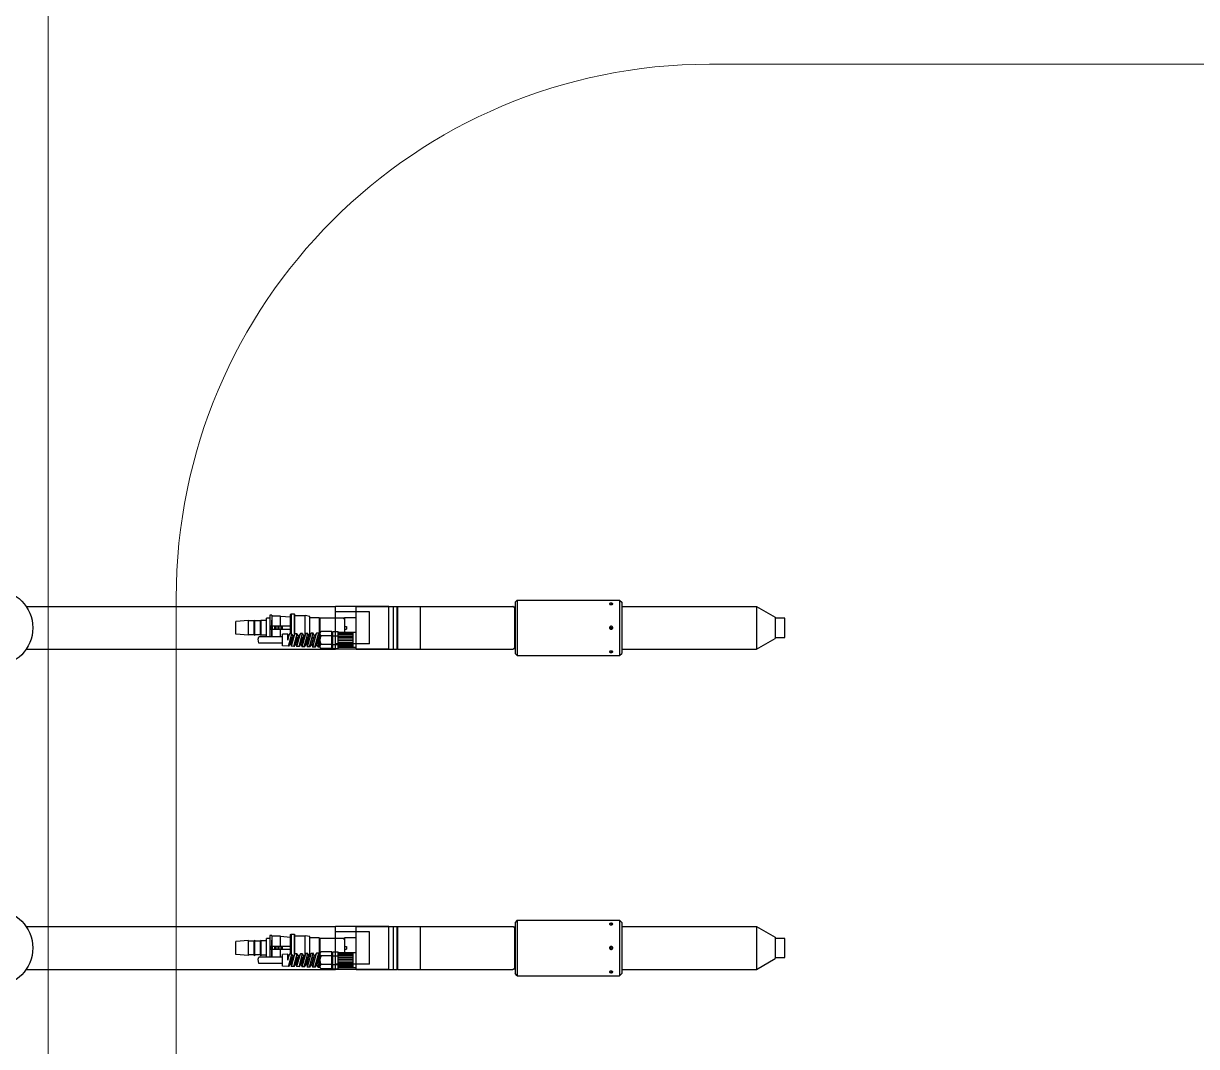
# Model space of a CAD drawing. Header units: millimetres. Extents: x -93009755325 to 1190721, y -74648 to 62868853516.
# Drawn here: x 254353 to 255453, y -8594 to -7635 of the extents above; entities that cross this region are included whole.
import ezdxf

# ---------------------------------------------------------------- set-up
doc = ezdxf.new("R2010")
doc.units = ezdxf.units.MM
doc.layers.add('LC-OBJEKT', color=6, linetype='Continuous')

# ---------------------------------------------------------------- blocks, each defined once
blk = doc.blocks.new('ehherhaes')
at = {"color": 0, "linetype": 'ByBlock', "lineweight": 9}
for p, q in [((654743.094, 420178.777), (654743.094, 425178.777)), ((655363.094, 425058.777), (656363.094, 425058.777)), ((654863.094, 422198.777), (654863.094, 424558.777))]:
    blk.add_line(p, q, dxfattribs=at)
blk.add_arc((655363.094, 424558.777), 500, 90, 180, dxfattribs=at)
at = {"layer": 'LC-OBJEKT', "color": 1}
for p, q in [((654722.45, 424550.623), (655012.356, 424550.623)), ((655062.356, 424550.623), (655012.356, 424550.623)), ((655012.356, 424510.623), (655012.356, 424550.623)), ((655031.856, 424510.623), (655031.856, 424550.623)), ((655031.856, 424550.623), (655070.006, 424550.623)), ((655062.356, 424510.623), (655062.356, 424550.623)), ((655066.856, 424510.623), (655066.856, 424550.623)), ((655070.606, 424550.623), (655070.006, 424550.023)), ((655070.006, 424550.623), (655070.006, 424510.623)), ((655070.606, 424550.623), (655070.606, 424510.623)), ((655070.606, 424550.623), (655178.641, 424550.623)), ((655092.156, 424510.623), (655092.156, 424550.623)), ((655179.348, 424550.331), (655180.556, 424549.123)), ((655180.556, 424510.623), (655180.556, 424550.623)), ((655180.556, 424550.623), (655180.856, 424550.623)), ((655182.856, 424556.569), (655180.856, 424554.569)), ((655180.856, 424554.569), (655180.856, 424506.678)), ((655182.856, 424556.569), (655182.856, 424504.678)), ((655182.856, 424556.569), (655278.856, 424556.569)), ((655278.856, 424556.569), (655280.856, 424554.569)), ((655278.856, 424556.569), (655278.856, 424504.678)), ((655280.856, 424554.569), (655280.856, 424506.678)), ((655280.856, 424550.623), (655407.215, 424550.623)), ((655407.215, 424550.623), (655407.215, 424510.623)), ((655407.215, 424550.623), (655424.536, 424540.623)), ((654947.856, 424522.123), (654947.856, 424539.623)), ((654950.856, 424539.623), (654947.856, 424539.623)), ((654952.856, 424542.373), (654950.856, 424542.373)), ((654950.856, 424542.373), (654950.856, 424522.123)), ((654952.856, 424542.373), (654952.856, 424532.123)), ((654960.856, 424541.623), (654952.856, 424541.623)), ((654960.856, 424541.623), (654970.322, 424540.913)), ((654960.856, 424532.123), (654960.856, 424541.623)), ((654970.322, 424543.123), (654970.822, 424543.623)), ((654970.322, 424524.89), (654970.322, 424543.123)), ((654970.822, 424543.623), (654970.822, 424524.908)), ((654970.822, 424543.623), (654973.822, 424543.623)), ((654973.822, 424543.623), (654974.322, 424543.123)), ((654973.822, 424543.623), (654973.822, 424524.132)), ((654974.322, 424524.864), (654974.322, 424543.123)), ((654974.322, 424542.123), (654984.069, 424542.123)), ((654988.322, 424541.373), (654984.069, 424542.123)), ((654984.069, 424524.712), (654984.069, 424542.123)), ((654988.322, 424523.727), (654988.322, 424541.373)), ((654996.99, 424540.123), (654988.322, 424540.123)), ((654996.99, 424540.123), (654996.99, 424524.833)), ((654997.856, 424539.623), (654996.99, 424540.123)), ((655020.856, 424539.623), (654997.856, 424539.623)), ((654997.856, 424539.623), (654997.856, 424525.123)), ((655044.356, 424545.723), (655012.356, 424545.723)), ((655020.856, 424538.703), (655019.262, 424539.623)), ((655031.856, 424540.123), (655020.856, 424540.123)), ((655020.856, 424540.123), (655020.856, 424526.123)), ((655044.356, 424515.523), (655044.356, 424545.723)), ((655424.536, 424540.623), (655424.536, 424520.623)), ((655433.859, 424539.623), (655424.536, 424539.623)), ((655433.859, 424521.623), (655433.859, 424539.623)), ((654930.856, 424537.623), (654918.856, 424536.623)), ((654918.856, 424524.623), (654918.856, 424536.623)), ((654930.856, 424523.623), (654930.856, 424537.623)), ((654936.106, 424537.123), (654930.856, 424537.123)), ((654936.856, 424537.873), (654936.106, 424537.123)), ((654936.106, 424524.123), (654936.106, 424537.123)), ((654936.856, 424523.373), (654936.856, 424537.873)), ((654942.106, 424537.123), (654936.856, 424537.123)), ((654942.856, 424537.873), (654942.106, 424537.123)), ((654942.106, 424524.123), (654942.106, 424537.123)), ((654942.856, 424523.373), (654942.856, 424537.873)), ((654947.856, 424537.373), (654942.856, 424537.373)), ((654970.322, 424532.123), (654950.856, 424532.123)), ((654970.322, 424529.123), (654950.856, 424529.123)), ((654952.306, 424529.123), (654952.306, 424532.123)), ((654952.856, 424522.123), (654952.856, 424537.873)), ((654952.856, 424529.123), (654952.856, 424522.123)), ((654953.406, 424529.123), (654953.406, 424532.123)), ((654955.306, 424532.123), (654955.306, 424529.123)), ((654955.856, 424532.123), (654955.856, 424529.123)), ((654956.406, 424532.123), (654956.406, 424529.123)), ((654958.306, 424532.123), (654958.306, 424529.123)), ((654958.856, 424532.123), (654958.856, 424529.123)), ((654959.406, 424532.123), (654959.406, 424529.123)), ((654960.856, 424522.123), (654960.856, 424529.123)), ((654961.306, 424532.123), (654961.306, 424529.123)), ((654961.856, 424532.123), (654961.856, 424529.123)), ((654962.406, 424532.123), (654962.406, 424529.123)), ((655020.856, 424531.873), (655022.856, 424531.873)), ((655020.856, 424529.373), (655022.856, 424529.373)), ((655022.856, 424531.873), (655022.856, 424529.373)), ((654930.856, 424523.623), (654918.856, 424524.623)), ((654936.106, 424524.123), (654930.856, 424524.123)), ((654936.856, 424523.373), (654936.106, 424524.123)), ((654942.106, 424524.123), (654936.856, 424524.123)), ((654940.057, 424520.07), (654940.529, 424522.123)), ((654940.529, 424516.123), (654940.057, 424520.07)), ((654962.856, 424522.123), (654940.529, 424522.123)), ((654942.856, 424523.373), (654942.106, 424524.123)), ((654947.856, 424523.873), (654942.856, 424523.873)), ((654967.856, 424524.802), (654962.856, 424524.623)), ((654962.856, 424513.623), (654962.856, 424524.623)), ((654967.856, 424519.123), (654969.392, 424524.857)), ((654967.856, 424519.123), (654967.856, 424524.802)), ((654969.392, 424524.857), (654967.868, 424522.623)), ((654968.329, 424513.428), (654971.411, 424524.929)), ((654971.411, 424524.929), (654969.392, 424524.857)), ((654969.857, 424515.667), (654971.721, 424522.623)), ((654970.096, 424516.56), (654971.301, 424513.322)), ((654970.291, 424517.286), (654970.967, 424515.808)), ((654970.967, 424515.808), (654972.793, 424522.623)), ((654971.301, 424513.322), (654974.44, 424525.037)), ((654971.411, 424524.929), (654972.622, 424521.983)), ((654971.721, 424522.623), (654972.399, 424521.152)), ((654974.44, 424525.037), (654972.793, 424522.623)), ((654973.282, 424513.251), (654976.459, 424525.109)), ((654976.459, 424525.109), (654974.44, 424525.037)), ((654974.929, 424515.665), (654976.793, 424522.623)), ((654975.312, 424517.095), (654975.895, 424515.817)), ((654975.895, 424515.817), (654977.719, 424522.623)), ((654976.254, 424513.145), (654979.488, 424525.218)), ((654976.459, 424525.109), (654977.602, 424522.187)), ((654976.793, 424522.623), (654977.378, 424521.354)), ((654979.488, 424525.218), (654977.719, 424522.623)), ((654978.235, 424513.074), (654981.508, 424525.29)), ((654981.508, 424525.29), (654979.488, 424525.218)), ((654980.001, 424515.663), (654981.866, 424522.623)), ((654980.332, 424516.899), (654980.822, 424515.825)), ((654980.822, 424515.825), (654982.644, 424522.623)), ((654981.206, 424512.968), (654984.537, 424525.398)), ((654981.508, 424525.29), (654982.584, 424522.398)), ((654981.866, 424522.623), (654982.358, 424521.556)), ((654984.537, 424525.398), (654982.644, 424522.623)), ((654983.187, 424512.897), (654986.556, 424525.47)), ((654986.556, 424525.47), (654984.537, 424525.398)), ((654985.073, 424515.661), (654986.938, 424522.623)), ((654985.352, 424516.704), (654985.75, 424515.834)), ((654985.75, 424515.834), (654987.569, 424522.623)), ((654986.159, 424512.791), (654989.585, 424525.578)), ((654986.556, 424525.47), (654987.565, 424522.622)), ((654986.938, 424522.623), (654987.337, 424521.757)), ((654989.585, 424525.578), (654987.569, 424522.623)), ((654988.14, 424512.72), (654991.604, 424525.65)), ((654991.604, 424525.65), (654989.585, 424525.578)), ((654990.145, 424515.659), (654992.011, 424522.623)), ((654990.372, 424516.509), (654990.678, 424515.843)), ((654990.678, 424515.843), (654992.495, 424522.623)), ((654991.111, 424512.614), (654994.633, 424525.758)), ((654992.582, 424522.752), (654991.604, 424525.65)), ((654992.011, 424522.623), (654992.317, 424521.959)), ((654994.633, 424525.758), (654992.495, 424522.623)), ((654993.092, 424512.544), (654996.653, 424525.831)), ((654996.653, 424525.831), (654994.633, 424525.758)), ((654995.217, 424515.658), (654997.083, 424522.623)), ((654995.63, 424515.667), (654997.856, 424523.972)), ((654996.064, 424512.437), (654997.856, 424519.123)), ((654997.601, 424523.021), (654996.653, 424525.831)), ((654997.083, 424522.623), (654997.343, 424522.059)), ((654997.856, 424513.123), (654997.856, 424525.123)), ((655008.856, 424527.123), (654998.856, 424527.123)), ((655008.856, 424523.123), (654998.856, 424523.123)), ((655008.856, 424511.123), (655008.856, 424527.123)), ((655009.856, 424525.123), (655008.856, 424525.123)), ((655009.856, 424524.123), (655008.856, 424524.123)), ((655009.856, 424527.123), (655014.856, 424527.123)), ((655009.856, 424511.123), (655009.856, 424527.123)), ((655009.856, 424523.123), (655014.856, 424523.123)), ((655014.856, 424511.123), (655014.856, 424527.123)), ((655031.856, 424526.123), (655014.856, 424526.123)), ((655028.856, 424525.473), (655014.856, 424525.473)), ((655028.856, 424524.323), (655014.856, 424524.323)), ((655028.856, 424522.973), (655014.856, 424522.973)), ((655028.856, 424521.523), (655014.856, 424521.523)), ((655028.856, 424519.923), (655014.856, 424519.923)), ((655028.856, 424518.323), (655014.856, 424518.323)), ((655028.856, 424516.723), (655014.856, 424516.723)), ((655028.856, 424512.123), (655028.856, 424526.123)), ((655407.215, 424510.623), (655424.536, 424520.623)), ((655424.536, 424521.623), (655433.859, 424521.623)), ((654722.45, 424510.623), (655012.356, 424510.623)), ((654962.856, 424516.123), (654940.529, 424516.123)), ((654968.329, 424513.428), (654962.856, 424513.623)), ((654969.857, 424515.667), (654968.329, 424513.428)), ((654973.282, 424513.251), (654971.301, 424513.322)), ((654974.929, 424515.665), (654973.282, 424513.251)), ((654975.043, 424516.091), (654976.254, 424513.145)), ((654978.235, 424513.074), (654976.254, 424513.145)), ((654980.001, 424515.663), (654978.235, 424513.074)), ((654980.063, 424515.893), (654981.206, 424512.968)), ((654983.187, 424512.897), (654981.206, 424512.968)), ((654985.073, 424515.661), (654983.187, 424512.897)), ((654985.089, 424515.667), (654986.159, 424512.791)), ((654988.14, 424512.72), (654986.159, 424512.791)), ((654990.145, 424515.659), (654988.14, 424512.72)), ((654990.071, 424515.551), (654991.111, 424512.614)), ((654993.092, 424512.544), (654991.111, 424512.614)), ((654995.217, 424515.658), (654993.092, 424512.544)), ((654996.064, 424512.437), (654995.057, 424515.422)), ((654995.63, 424515.667), (654995.373, 424516.238)), ((654997.856, 424512.373), (654996.064, 424512.437)), ((655008.856, 424515.123), (654998.856, 424515.123)), ((655008.856, 424511.123), (654998.856, 424511.123)), ((655009.856, 424514.123), (655008.856, 424514.123)), ((655009.856, 424513.123), (655008.856, 424513.123)), ((655009.856, 424515.123), (655014.856, 424515.123)), ((655009.856, 424511.123), (655014.856, 424511.123)), ((655044.356, 424515.523), (655012.356, 424515.523)), ((655062.356, 424510.623), (655012.356, 424510.623)), ((655028.856, 424515.273), (655014.856, 424515.273)), ((655028.856, 424513.923), (655014.856, 424513.923)), ((655028.856, 424512.773), (655014.856, 424512.773)), ((655031.856, 424512.123), (655014.856, 424512.123)), ((655031.856, 424510.623), (655070.006, 424510.623)), ((655070.006, 424511.223), (655070.606, 424510.623)), ((655070.606, 424510.623), (655178.641, 424510.623)), ((655180.556, 424512.123), (655179.348, 424510.916)), ((655180.556, 424510.623), (655180.856, 424510.623)), ((655182.856, 424504.678), (655180.856, 424506.678)), ((655278.856, 424504.678), (655280.856, 424506.678)), ((655280.856, 424510.623), (655407.215, 424510.623)), ((655182.856, 424504.678), (655278.856, 424504.678)), ((655182.856, 424256.569), (655180.856, 424254.569)), ((655180.856, 424254.569), (655180.856, 424206.678)), ((655182.856, 424256.569), (655182.856, 424204.678)), ((655182.856, 424256.569), (655278.856, 424256.569)), ((655278.856, 424256.569), (655280.856, 424254.569)), ((655278.856, 424256.569), (655278.856, 424204.678)), ((655280.856, 424254.569), (655280.856, 424206.678)), ((654722.45, 424250.623), (655012.356, 424250.623)), ((654952.856, 424242.373), (654950.856, 424242.373)), ((654950.856, 424242.373), (654950.856, 424222.123)), ((654952.856, 424242.373), (654952.856, 424232.123)), ((654960.856, 424241.623), (654952.856, 424241.623)), ((654960.856, 424241.623), (654970.322, 424240.913)), ((654960.856, 424232.123), (654960.856, 424241.623)), ((654970.322, 424243.123), (654970.822, 424243.623)), ((654970.322, 424224.89), (654970.322, 424243.123)), ((654970.822, 424243.623), (654970.822, 424224.908)), ((654970.822, 424243.623), (654973.822, 424243.623)), ((654973.822, 424243.623), (654974.322, 424243.123)), ((654973.822, 424243.623), (654973.822, 424224.132)), ((654974.322, 424224.864), (654974.322, 424243.123)), ((654974.322, 424242.123), (654984.069, 424242.123)), ((654988.322, 424241.373), (654984.069, 424242.123)), ((654984.069, 424224.712), (654984.069, 424242.123)), ((654988.322, 424223.727), (654988.322, 424241.373)), ((655062.356, 424250.623), (655012.356, 424250.623)), ((655012.356, 424210.623), (655012.356, 424250.623)), ((655044.356, 424245.723), (655012.356, 424245.723)), ((655031.856, 424210.623), (655031.856, 424250.623)), ((655031.856, 424250.623), (655070.006, 424250.623)), ((655044.356, 424215.523), (655044.356, 424245.723)), ((655062.356, 424210.623), (655062.356, 424250.623)), ((655066.856, 424210.623), (655066.856, 424250.623)), ((655070.606, 424250.623), (655070.006, 424250.023)), ((655070.006, 424250.623), (655070.006, 424210.623)), ((655070.606, 424250.623), (655070.606, 424210.623)), ((655070.606, 424250.623), (655178.641, 424250.623)), ((655092.156, 424210.623), (655092.156, 424250.623)), ((655179.348, 424250.331), (655180.556, 424249.123)), ((655180.556, 424210.623), (655180.556, 424250.623)), ((655180.556, 424250.623), (655180.856, 424250.623)), ((655280.856, 424250.623), (655407.215, 424250.623)), ((655407.215, 424250.623), (655407.215, 424210.623)), ((655407.215, 424250.623), (655424.536, 424240.623)), ((654930.856, 424237.623), (654918.856, 424236.623)), ((654918.856, 424224.623), (654918.856, 424236.623)), ((654930.856, 424223.623), (654930.856, 424237.623)), ((654936.106, 424237.123), (654930.856, 424237.123)), ((654936.856, 424237.873), (654936.106, 424237.123)), ((654936.106, 424224.123), (654936.106, 424237.123)), ((654936.856, 424223.373), (654936.856, 424237.873)), ((654942.106, 424237.123), (654936.856, 424237.123)), ((654942.856, 424237.873), (654942.106, 424237.123)), ((654942.106, 424224.123), (654942.106, 424237.123)), ((654942.856, 424223.373), (654942.856, 424237.873)), ((654947.856, 424237.373), (654942.856, 424237.373)), ((654947.856, 424222.123), (654947.856, 424239.623)), ((654950.856, 424239.623), (654947.856, 424239.623)), ((654970.322, 424232.123), (654950.856, 424232.123)), ((654952.306, 424229.123), (654952.306, 424232.123)), ((654952.856, 424222.123), (654952.856, 424237.873)), ((654953.406, 424229.123), (654953.406, 424232.123)), ((654955.306, 424232.123), (654955.306, 424229.123)), ((654955.856, 424232.123), (654955.856, 424229.123)), ((654956.406, 424232.123), (654956.406, 424229.123)), ((654958.306, 424232.123), (654958.306, 424229.123)), ((654958.856, 424232.123), (654958.856, 424229.123)), ((654959.406, 424232.123), (654959.406, 424229.123)), ((654961.306, 424232.123), (654961.306, 424229.123)), ((654961.856, 424232.123), (654961.856, 424229.123)), ((654962.406, 424232.123), (654962.406, 424229.123)), ((654996.99, 424240.123), (654988.322, 424240.123)), ((654996.99, 424240.123), (654996.99, 424224.833)), ((654997.856, 424239.623), (654996.99, 424240.123)), ((655020.856, 424239.623), (654997.856, 424239.623)), ((654997.856, 424239.623), (654997.856, 424225.123)), ((655020.856, 424238.703), (655019.262, 424239.623)), ((655031.856, 424240.123), (655020.856, 424240.123)), ((655020.856, 424240.123), (655020.856, 424226.123)), ((655020.856, 424231.873), (655022.856, 424231.873)), ((655022.856, 424231.873), (655022.856, 424229.373)), ((655424.536, 424240.623), (655424.536, 424220.623)), ((655433.859, 424239.623), (655424.536, 424239.623)), ((655433.859, 424221.623), (655433.859, 424239.623)), ((654930.856, 424223.623), (654918.856, 424224.623)), ((654936.106, 424224.123), (654930.856, 424224.123)), ((654936.856, 424223.373), (654936.106, 424224.123)), ((654942.106, 424224.123), (654936.856, 424224.123)), ((654940.057, 424220.07), (654940.529, 424222.123)), ((654940.529, 424216.123), (654940.057, 424220.07)), ((654962.856, 424222.123), (654940.529, 424222.123)), ((654942.856, 424223.373), (654942.106, 424224.123)), ((654947.856, 424223.873), (654942.856, 424223.873)), ((654970.322, 424229.123), (654950.856, 424229.123)), ((654952.856, 424229.123), (654952.856, 424222.123)), ((654960.856, 424222.123), (654960.856, 424229.123)), ((654967.856, 424224.802), (654962.856, 424224.623)), ((654962.856, 424213.623), (654962.856, 424224.623)), ((654967.856, 424219.123), (654969.392, 424224.857)), ((654967.856, 424219.123), (654967.856, 424224.802)), ((654969.392, 424224.857), (654967.868, 424222.623)), ((654968.329, 424213.428), (654971.411, 424224.929)), ((654971.411, 424224.929), (654969.392, 424224.857)), ((654969.857, 424215.667), (654971.721, 424222.623)), ((654970.967, 424215.808), (654972.793, 424222.623)), ((654971.301, 424213.322), (654974.44, 424225.037)), ((654971.411, 424224.929), (654972.622, 424221.983)), ((654971.721, 424222.623), (654972.399, 424221.152)), ((654974.44, 424225.037), (654972.793, 424222.623)), ((654973.282, 424213.251), (654976.459, 424225.109)), ((654976.459, 424225.109), (654974.44, 424225.037)), ((654974.929, 424215.665), (654976.793, 424222.623)), ((654975.895, 424215.817), (654977.719, 424222.623)), ((654976.254, 424213.145), (654979.488, 424225.218)), ((654976.459, 424225.109), (654977.602, 424222.187)), ((654976.793, 424222.623), (654977.378, 424221.354)), ((654979.488, 424225.218), (654977.719, 424222.623)), ((654978.235, 424213.074), (654981.508, 424225.29)), ((654981.508, 424225.29), (654979.488, 424225.218)), ((654980.001, 424215.663), (654981.866, 424222.623)), ((654980.822, 424215.825), (654982.644, 424222.623)), ((654981.206, 424212.968), (654984.537, 424225.398)), ((654981.508, 424225.29), (654982.584, 424222.398)), ((654981.866, 424222.623), (654982.358, 424221.556)), ((654984.537, 424225.398), (654982.644, 424222.623)), ((654983.187, 424212.897), (654986.556, 424225.47)), ((654986.556, 424225.47), (654984.537, 424225.398)), ((654985.073, 424215.661), (654986.938, 424222.623)), ((654985.75, 424215.834), (654987.569, 424222.623)), ((654986.159, 424212.791), (654989.585, 424225.578)), ((654986.556, 424225.47), (654987.565, 424222.622)), ((654986.938, 424222.623), (654987.337, 424221.757)), ((654989.585, 424225.578), (654987.569, 424222.623)), ((654988.14, 424212.72), (654991.604, 424225.65)), ((654991.604, 424225.65), (654989.585, 424225.578)), ((654990.145, 424215.659), (654992.011, 424222.623)), ((654990.678, 424215.843), (654992.495, 424222.623)), ((654991.111, 424212.614), (654994.633, 424225.758)), ((654992.582, 424222.752), (654991.604, 424225.65)), ((654992.011, 424222.623), (654992.317, 424221.959)), ((654994.633, 424225.758), (654992.495, 424222.623)), ((654993.092, 424212.544), (654996.653, 424225.831)), ((654996.653, 424225.831), (654994.633, 424225.758)), ((654995.217, 424215.658), (654997.083, 424222.623)), ((654995.63, 424215.667), (654997.856, 424223.972)), ((654997.601, 424223.021), (654996.653, 424225.831)), ((654997.083, 424222.623), (654997.343, 424222.059)), ((654997.856, 424213.123), (654997.856, 424225.123)), ((655008.856, 424227.123), (654998.856, 424227.123)), ((655008.856, 424223.123), (654998.856, 424223.123)), ((655008.856, 424211.123), (655008.856, 424227.123)), ((655009.856, 424225.123), (655008.856, 424225.123)), ((655009.856, 424224.123), (655008.856, 424224.123)), ((655009.856, 424227.123), (655014.856, 424227.123)), ((655009.856, 424211.123), (655009.856, 424227.123)), ((655009.856, 424223.123), (655014.856, 424223.123)), ((655014.856, 424211.123), (655014.856, 424227.123)), ((655031.856, 424226.123), (655014.856, 424226.123)), ((655028.856, 424225.473), (655014.856, 424225.473)), ((655028.856, 424224.323), (655014.856, 424224.323)), ((655028.856, 424222.973), (655014.856, 424222.973)), ((655028.856, 424221.523), (655014.856, 424221.523)), ((655028.856, 424219.923), (655014.856, 424219.923)), ((655020.856, 424229.373), (655022.856, 424229.373)), ((655028.856, 424212.123), (655028.856, 424226.123)), ((655407.215, 424210.623), (655424.536, 424220.623)), ((655424.536, 424221.623), (655433.859, 424221.623)), ((654722.45, 424210.623), (655012.356, 424210.623)), ((654962.856, 424216.123), (654940.529, 424216.123)), ((654968.329, 424213.428), (654962.856, 424213.623)), ((654969.857, 424215.667), (654968.329, 424213.428)), ((654970.096, 424216.56), (654971.301, 424213.322)), ((654970.291, 424217.286), (654970.967, 424215.808)), ((654973.282, 424213.251), (654971.301, 424213.322)), ((654974.929, 424215.665), (654973.282, 424213.251)), ((654975.043, 424216.091), (654976.254, 424213.145)), ((654975.312, 424217.095), (654975.895, 424215.817)), ((654978.235, 424213.074), (654976.254, 424213.145)), ((654980.001, 424215.663), (654978.235, 424213.074)), ((654980.063, 424215.893), (654981.206, 424212.968)), ((654980.332, 424216.899), (654980.822, 424215.825)), ((654983.187, 424212.897), (654981.206, 424212.968)), ((654985.073, 424215.661), (654983.187, 424212.897)), ((654985.089, 424215.667), (654986.159, 424212.791)), ((654985.352, 424216.704), (654985.75, 424215.834)), ((654988.14, 424212.72), (654986.159, 424212.791)), ((654990.145, 424215.659), (654988.14, 424212.72)), ((654990.071, 424215.551), (654991.111, 424212.614)), ((654990.372, 424216.509), (654990.678, 424215.843)), ((654993.092, 424212.544), (654991.111, 424212.614)), ((654995.217, 424215.658), (654993.092, 424212.544)), ((654996.064, 424212.437), (654995.057, 424215.422)), ((654995.63, 424215.667), (654995.373, 424216.238)), ((654996.064, 424212.437), (654997.856, 424219.123)), ((654997.856, 424212.373), (654996.064, 424212.437)), ((655008.856, 424215.123), (654998.856, 424215.123)), ((655008.856, 424211.123), (654998.856, 424211.123)), ((655009.856, 424214.123), (655008.856, 424214.123)), ((655009.856, 424213.123), (655008.856, 424213.123)), ((655009.856, 424215.123), (655014.856, 424215.123)), ((655009.856, 424211.123), (655014.856, 424211.123)), ((655044.356, 424215.523), (655012.356, 424215.523)), ((655062.356, 424210.623), (655012.356, 424210.623)), ((655028.856, 424218.323), (655014.856, 424218.323)), ((655028.856, 424216.723), (655014.856, 424216.723)), ((655028.856, 424215.273), (655014.856, 424215.273)), ((655028.856, 424213.923), (655014.856, 424213.923)), ((655028.856, 424212.773), (655014.856, 424212.773)), ((655031.856, 424212.123), (655014.856, 424212.123)), ((655031.856, 424210.623), (655070.006, 424210.623)), ((655070.006, 424211.223), (655070.606, 424210.623)), ((655070.606, 424210.623), (655178.641, 424210.623)), ((655180.556, 424212.123), (655179.348, 424210.916)), ((655180.556, 424210.623), (655180.856, 424210.623)), ((655280.856, 424210.623), (655407.215, 424210.623)), ((655182.856, 424204.678), (655180.856, 424206.678)), ((655182.856, 424204.678), (655278.856, 424204.678)), ((655278.856, 424204.678), (655280.856, 424206.678))]:
    blk.add_line(p, q, dxfattribs=at)
for centre, radius in [((654693.06, 424530.623), 35.55), ((655270.856, 424530.678), 0.3), ((654693.06, 424230.623), 35.55), ((655270.856, 424230.678), 0.3)]:
    blk.add_circle(centre, radius, dxfattribs=at)
for centre, radius, start, end in [((655178.641, 424549.623), 1, 45, 90), ((655269.744, 424553.071), 0.389, 134.866255, 177.855874), ((655269.805, 424553.098), 0.449, 181.592589, 221.795184), ((655270.181, 424552.65), 0.995, 112.82463, 135.617199), ((655270.218, 424553.459), 0.998, 221.454991, 244.929779), ((655270.658, 424551.601), 2.148, 100.090946, 113.691303), ((655270.669, 424554.361), 2.006, 244.178716, 258.873437), ((655270.849, 424550.639), 3.128, 89.878981, 100.451537), ((655270.849, 424555.187), 2.852, 258.515043, 270.125473), ((655270.632, 424552.485), 0.0768, 164.500114, 179.920044), ((655270.632, 424552.485), 0.0768, 180.079956, 195.499886), ((655270.645, 424552.482), 0.0896, 150.473987, 164.390005), ((655270.645, 424552.489), 0.0896, 195.609995, 209.526013), ((655270.668, 424552.469), 0.116, 138.738232, 150.451326), ((655270.668, 424552.502), 0.116, 209.548674, 221.261768), ((655270.698, 424552.442), 0.157, 129.189408, 138.767138), ((655270.698, 424552.529), 0.157, 221.232862, 230.810592), ((655270.733, 424552.399), 0.212, 121.391547, 129.231284), ((655270.733, 424552.571), 0.212, 230.768716, 238.608453), ((655270.768, 424552.343), 0.278, 114.897275, 121.429181), ((655270.768, 424552.628), 0.278, 238.570819, 245.102725), ((655270.799, 424552.276), 0.352, 109.344226, 114.926808), ((655270.799, 424552.695), 0.352, 245.073192, 250.655774), ((655270.824, 424552.205), 0.427, 104.457926, 109.366569), ((655270.824, 424552.766), 0.427, 250.633431, 255.542074), ((655270.841, 424552.139), 0.496, 100.031508, 104.474988), ((655270.841, 424552.832), 0.496, 255.525012, 259.968492), ((655270.851, 424552.084), 0.551, 95.904677, 100.045044), ((655270.851, 424552.887), 0.551, 259.954956, 264.095323), ((655270.855, 424552.048), 0.587, 91.94667, 95.916091), ((655270.855, 424552.922), 0.587, 264.083909, 268.05333), ((655270.856, 424552.036), 0.599, 88.042908, 91.957092), ((655270.856, 424552.935), 0.599, 268.042908, 271.957092), ((655270.862, 424550.639), 3.128, 79.548463, 90.121019), ((655270.862, 424555.187), 2.852, 269.874527, 281.484957), ((655270.856, 424552.048), 0.587, 84.083909, 88.05333), ((655270.856, 424552.922), 0.587, 271.94667, 275.916091), ((655270.86, 424552.084), 0.551, 79.954956, 84.095323), ((655270.86, 424552.887), 0.551, 275.904677, 280.045044), ((655270.87, 424552.139), 0.496, 75.525012, 79.968492), ((655270.87, 424552.832), 0.496, 280.031508, 284.474988), ((655270.887, 424552.205), 0.427, 70.633431, 75.542074), ((655270.887, 424552.766), 0.427, 284.457926, 289.366569), ((655270.912, 424552.276), 0.352, 65.073192, 70.655774), ((655270.912, 424552.695), 0.352, 289.344226, 294.926808), ((655270.943, 424552.343), 0.278, 58.570819, 65.102725), ((655270.943, 424552.628), 0.278, 294.897275, 301.429181), ((655270.978, 424552.399), 0.212, 50.768716, 58.608453), ((655270.978, 424552.571), 0.212, 301.391547, 309.231284), ((655271.013, 424552.442), 0.157, 41.232862, 50.810592), ((655271.013, 424552.529), 0.157, 309.189408, 318.767138), ((655271.044, 424552.469), 0.116, 29.548674, 41.261768), ((655271.044, 424552.502), 0.116, 318.738232, 330.451326), ((655271.066, 424552.482), 0.0896, 15.609995, 29.526013), ((655271.066, 424552.489), 0.0896, 330.473987, 344.390005), ((655271.079, 424552.485), 0.0768, 0.079956, 15.499886), ((655271.079, 424552.485), 0.0768, 344.500114, 359.920044), ((655271.053, 424551.601), 2.148, 66.308697, 79.909054), ((655271.042, 424554.361), 2.006, 281.126563, 295.821284), ((655271.53, 424552.65), 0.995, 44.382801, 67.17537), ((655271.493, 424553.459), 0.998, 295.070221, 318.545009), ((655271.967, 424553.071), 0.389, 2.144126, 45.133745), ((655271.906, 424553.098), 0.449, 318.204816, 358.407411), ((655270.733, 424530.677), 1.378, 153.150036, 179.952127), ((655270.733, 424530.679), 1.378, 180.047873, 206.849964), ((655270.793, 424530.645), 1.445, 127.143148, 153.097211), ((655270.793, 424530.711), 1.445, 206.902789, 232.856852), ((655270.845, 424530.578), 1.531, 102.201477, 127.169243), ((655270.845, 424530.779), 1.531, 232.830757, 257.798523), ((655270.856, 424530.54), 1.57, 77.723919, 102.276081), ((655270.856, 424530.816), 1.57, 257.723919, 282.276081), ((655270.866, 424530.578), 1.531, 52.830757, 77.798523), ((655270.866, 424530.779), 1.531, 282.201477, 307.169243), ((655270.918, 424530.645), 1.445, 26.902789, 52.856852), ((655270.918, 424530.711), 1.445, 307.143148, 333.097211), ((655270.978, 424530.677), 1.378, 0.047873, 26.849964), ((655270.978, 424530.679), 1.378, 333.150036, 359.952127), ((655000.356, 424525.123), 2.5, 126.869898, 233.130102), ((655006.356, 424519.123), 8.5, 151.927513, 208.072487), ((655000.356, 424513.123), 2.5, 126.869898, 233.130102), ((655178.641, 424511.623), 1, 270, 315), ((655269.805, 424508.149), 0.449, 138.204816, 178.407411), ((655269.744, 424508.176), 0.389, 182.144126, 225.133745), ((655270.218, 424507.788), 0.998, 115.070221, 138.545009), ((655270.181, 424508.597), 0.995, 224.382801, 247.17537), ((655270.669, 424506.886), 2.006, 101.126563, 115.821284), ((655270.658, 424509.646), 2.148, 246.308697, 259.909054), ((655270.849, 424506.06), 2.852, 89.874527, 101.484957), ((655270.849, 424510.608), 3.128, 259.548463, 270.121019), ((655270.632, 424508.762), 0.0768, 164.500114, 179.920044), ((655270.632, 424508.762), 0.0768, 180.079956, 195.499886), ((655270.645, 424508.758), 0.0896, 150.473987, 164.390005), ((655270.645, 424508.765), 0.0896, 195.609995, 209.526013), ((655270.668, 424508.745), 0.116, 138.738232, 150.451326), ((655270.668, 424508.778), 0.116, 209.548674, 221.261768), ((655270.698, 424508.718), 0.157, 129.189408, 138.767138), ((655270.698, 424508.805), 0.157, 221.232862, 230.810592), ((655270.733, 424508.676), 0.212, 121.391547, 129.231284), ((655270.733, 424508.848), 0.212, 230.768716, 238.608453), ((655270.768, 424508.619), 0.278, 114.897275, 121.429181), ((655270.768, 424508.904), 0.278, 238.570819, 245.102725), ((655270.799, 424508.552), 0.352, 109.344226, 114.926808), ((655270.799, 424508.971), 0.352, 245.073192, 250.655774), ((655270.824, 424508.481), 0.427, 104.457926, 109.366569), ((655270.824, 424509.042), 0.427, 250.633431, 255.542074), ((655270.841, 424508.415), 0.496, 100.031508, 104.474988), ((655270.841, 424509.108), 0.496, 255.525012, 259.968492), ((655270.851, 424508.36), 0.551, 95.904677, 100.045044), ((655270.851, 424509.163), 0.551, 259.954956, 264.095323), ((655270.855, 424508.325), 0.587, 91.94667, 95.916091), ((655270.855, 424509.199), 0.587, 264.083909, 268.05333), ((655270.856, 424508.312), 0.599, 88.042908, 91.957092), ((655270.856, 424509.211), 0.599, 268.042908, 271.957092), ((655270.862, 424506.06), 2.852, 78.515043, 90.125473), ((655270.862, 424510.608), 3.128, 269.878981, 280.451537), ((655270.856, 424508.325), 0.587, 84.083909, 88.05333), ((655270.856, 424509.199), 0.587, 271.94667, 275.916091), ((655270.86, 424508.36), 0.551, 79.954956, 84.095323), ((655270.86, 424509.163), 0.551, 275.904677, 280.045044), ((655270.87, 424508.415), 0.496, 75.525012, 79.968492), ((655270.87, 424509.108), 0.496, 280.031508, 284.474988), ((655270.887, 424508.481), 0.427, 70.633431, 75.542074), ((655270.887, 424509.042), 0.427, 284.457926, 289.366569), ((655270.912, 424508.552), 0.352, 65.073192, 70.655774), ((655270.912, 424508.971), 0.352, 289.344226, 294.926808), ((655270.943, 424508.619), 0.278, 58.570819, 65.102725), ((655270.943, 424508.904), 0.278, 294.897275, 301.429181), ((655270.978, 424508.676), 0.212, 50.768716, 58.608453), ((655270.978, 424508.848), 0.212, 301.391547, 309.231284), ((655271.013, 424508.718), 0.157, 41.232862, 50.810592), ((655271.013, 424508.805), 0.157, 309.189408, 318.767138), ((655271.044, 424508.745), 0.116, 29.548674, 41.261768), ((655271.044, 424508.778), 0.116, 318.738232, 330.451326), ((655271.066, 424508.758), 0.0896, 15.609995, 29.526013), ((655271.066, 424508.765), 0.0896, 330.473987, 344.390005), ((655271.079, 424508.762), 0.0768, 0.079956, 15.499886), ((655271.079, 424508.762), 0.0768, 344.500114, 359.920044), ((655271.042, 424506.886), 2.006, 64.178716, 78.873437), ((655271.053, 424509.646), 2.148, 280.090946, 293.691303), ((655271.493, 424507.788), 0.998, 41.454991, 64.929779), ((655271.53, 424508.597), 0.995, 292.82463, 315.617199), ((655271.906, 424508.149), 0.449, 1.592589, 41.795184), ((655271.967, 424508.176), 0.389, 314.866255, 357.855874), ((655269.744, 424253.071), 0.389, 134.866255, 177.855874), ((655269.805, 424253.098), 0.449, 181.592589, 221.795184), ((655270.181, 424252.65), 0.995, 112.82463, 135.617199), ((655270.218, 424253.459), 0.998, 221.454991, 244.929779), ((655270.658, 424251.601), 2.148, 100.090946, 113.691303), ((655270.669, 424254.361), 2.006, 244.178716, 258.873437), ((655270.849, 424250.639), 3.128, 89.878981, 100.451537), ((655270.849, 424255.187), 2.852, 258.515043, 270.125473), ((655270.632, 424252.485), 0.0768, 164.500114, 179.920044), ((655270.632, 424252.485), 0.0768, 180.079956, 195.499886), ((655270.645, 424252.482), 0.0896, 150.473987, 164.390005), ((655270.645, 424252.489), 0.0896, 195.609995, 209.526013), ((655270.668, 424252.469), 0.116, 138.738232, 150.451326), ((655270.668, 424252.502), 0.116, 209.548674, 221.261768), ((655270.698, 424252.442), 0.157, 129.189408, 138.767138), ((655270.698, 424252.529), 0.157, 221.232862, 230.810592), ((655270.733, 424252.399), 0.212, 121.391547, 129.231284), ((655270.733, 424252.571), 0.212, 230.768716, 238.608453), ((655270.768, 424252.343), 0.278, 114.897275, 121.429181), ((655270.768, 424252.628), 0.278, 238.570819, 245.102725), ((655270.799, 424252.276), 0.352, 109.344226, 114.926808), ((655270.799, 424252.695), 0.352, 245.073192, 250.655774), ((655270.824, 424252.205), 0.427, 104.457926, 109.366569), ((655270.824, 424252.766), 0.427, 250.633431, 255.542074), ((655270.841, 424252.139), 0.496, 100.031508, 104.474988), ((655270.841, 424252.832), 0.496, 255.525012, 259.968492), ((655270.851, 424252.084), 0.551, 95.904677, 100.045044), ((655270.851, 424252.887), 0.551, 259.954956, 264.095323), ((655270.855, 424252.048), 0.587, 91.94667, 95.916091), ((655270.855, 424252.922), 0.587, 264.083909, 268.05333), ((655270.856, 424252.036), 0.599, 88.042908, 91.957092), ((655270.856, 424252.935), 0.599, 268.042908, 271.957092), ((655270.862, 424250.639), 3.128, 79.548463, 90.121019), ((655270.862, 424255.187), 2.852, 269.874527, 281.484957), ((655270.856, 424252.048), 0.587, 84.083909, 88.05333), ((655270.856, 424252.922), 0.587, 271.94667, 275.916091), ((655270.86, 424252.084), 0.551, 79.954956, 84.095323), ((655270.86, 424252.887), 0.551, 275.904677, 280.045044), ((655270.87, 424252.139), 0.496, 75.525012, 79.968492), ((655270.87, 424252.832), 0.496, 280.031508, 284.474988), ((655270.887, 424252.205), 0.427, 70.633431, 75.542074), ((655270.887, 424252.766), 0.427, 284.457926, 289.366569), ((655270.912, 424252.276), 0.352, 65.073192, 70.655774), ((655270.912, 424252.695), 0.352, 289.344226, 294.926808), ((655270.943, 424252.343), 0.278, 58.570819, 65.102725), ((655270.943, 424252.628), 0.278, 294.897275, 301.429181), ((655270.978, 424252.399), 0.212, 50.768716, 58.608453), ((655270.978, 424252.571), 0.212, 301.391547, 309.231284), ((655271.013, 424252.442), 0.157, 41.232862, 50.810592), ((655271.013, 424252.529), 0.157, 309.189408, 318.767138), ((655271.044, 424252.469), 0.116, 29.548674, 41.261768), ((655271.044, 424252.502), 0.116, 318.738232, 330.451326), ((655271.066, 424252.482), 0.0896, 15.609995, 29.526013), ((655271.066, 424252.489), 0.0896, 330.473987, 344.390005), ((655271.079, 424252.485), 0.0768, 0.079956, 15.499886), ((655271.079, 424252.485), 0.0768, 344.500114, 359.920044), ((655271.053, 424251.601), 2.148, 66.308697, 79.909054), ((655271.042, 424254.361), 2.006, 281.126563, 295.821284), ((655271.53, 424252.65), 0.995, 44.382801, 67.17537), ((655271.493, 424253.459), 0.998, 295.070221, 318.545009), ((655271.967, 424253.071), 0.389, 2.144126, 45.133745), ((655271.906, 424253.098), 0.449, 318.204816, 358.407411), ((655178.641, 424249.623), 1, 45, 90), ((655270.733, 424230.677), 1.378, 153.150036, 179.952127), ((655270.733, 424230.679), 1.378, 180.047873, 206.849964), ((655270.793, 424230.645), 1.445, 127.143148, 153.097211), ((655270.845, 424230.578), 1.531, 102.201477, 127.169243), ((655270.856, 424230.54), 1.57, 77.723919, 102.276081), ((655270.866, 424230.578), 1.531, 52.830757, 77.798523), ((655270.918, 424230.645), 1.445, 26.902789, 52.856852), ((655270.978, 424230.677), 1.378, 0.047873, 26.849964), ((655270.978, 424230.679), 1.378, 333.150036, 359.952127), ((655000.356, 424225.123), 2.5, 126.869898, 233.130102), ((655006.356, 424219.123), 8.5, 151.927513, 208.072487), ((655270.793, 424230.711), 1.445, 206.902789, 232.856852), ((655270.845, 424230.779), 1.531, 232.830757, 257.798523), ((655270.856, 424230.816), 1.57, 257.723919, 282.276081), ((655270.866, 424230.779), 1.531, 282.201477, 307.169243), ((655270.918, 424230.711), 1.445, 307.143148, 333.097211), ((655000.356, 424213.123), 2.5, 126.869898, 233.130102), ((655178.641, 424211.623), 1, 270, 315), ((655269.805, 424208.149), 0.449, 138.204816, 178.407411), ((655270.218, 424207.788), 0.998, 115.070221, 138.545009), ((655270.669, 424206.886), 2.006, 101.126563, 115.821284), ((655270.849, 424206.06), 2.852, 89.874527, 101.484957), ((655270.632, 424208.762), 0.0768, 164.500114, 179.920044), ((655270.632, 424208.762), 0.0768, 180.079956, 195.499886), ((655270.645, 424208.758), 0.0896, 150.473987, 164.390005), ((655270.645, 424208.765), 0.0896, 195.609995, 209.526013), ((655270.668, 424208.745), 0.116, 138.738232, 150.451326), ((655270.668, 424208.778), 0.116, 209.548674, 221.261768), ((655270.698, 424208.718), 0.157, 129.189408, 138.767138), ((655270.698, 424208.805), 0.157, 221.232862, 230.810592), ((655270.733, 424208.676), 0.212, 121.391547, 129.231284), ((655270.733, 424208.848), 0.212, 230.768716, 238.608453), ((655270.768, 424208.619), 0.278, 114.897275, 121.429181), ((655270.768, 424208.904), 0.278, 238.570819, 245.102725), ((655270.799, 424208.552), 0.352, 109.344226, 114.926808), ((655270.799, 424208.971), 0.352, 245.073192, 250.655774), ((655270.824, 424208.481), 0.427, 104.457926, 109.366569), ((655270.824, 424209.042), 0.427, 250.633431, 255.542074), ((655270.841, 424208.415), 0.496, 100.031508, 104.474988), ((655270.841, 424209.108), 0.496, 255.525012, 259.968492), ((655270.851, 424208.36), 0.551, 95.904677, 100.045044), ((655270.851, 424209.163), 0.551, 259.954956, 264.095323), ((655270.855, 424208.325), 0.587, 91.94667, 95.916091), ((655270.855, 424209.199), 0.587, 264.083909, 268.05333), ((655270.856, 424208.312), 0.599, 88.042908, 91.957092), ((655270.856, 424209.211), 0.599, 268.042908, 271.957092), ((655270.862, 424206.06), 2.852, 78.515043, 90.125473), ((655270.856, 424208.325), 0.587, 84.083909, 88.05333), ((655270.856, 424209.199), 0.587, 271.94667, 275.916091), ((655270.86, 424208.36), 0.551, 79.954956, 84.095323), ((655270.86, 424209.163), 0.551, 275.904677, 280.045044), ((655270.87, 424208.415), 0.496, 75.525012, 79.968492), ((655270.87, 424209.108), 0.496, 280.031508, 284.474988), ((655270.887, 424208.481), 0.427, 70.633431, 75.542074), ((655270.887, 424209.042), 0.427, 284.457926, 289.366569), ((655270.912, 424208.552), 0.352, 65.073192, 70.655774), ((655270.912, 424208.971), 0.352, 289.344226, 294.926808), ((655270.943, 424208.619), 0.278, 58.570819, 65.102725), ((655270.943, 424208.904), 0.278, 294.897275, 301.429181), ((655270.978, 424208.676), 0.212, 50.768716, 58.608453), ((655270.978, 424208.848), 0.212, 301.391547, 309.231284), ((655271.013, 424208.718), 0.157, 41.232862, 50.810592), ((655271.013, 424208.805), 0.157, 309.189408, 318.767138), ((655271.044, 424208.745), 0.116, 29.548674, 41.261768), ((655271.044, 424208.778), 0.116, 318.738232, 330.451326), ((655271.066, 424208.758), 0.0896, 15.609995, 29.526013), ((655271.066, 424208.765), 0.0896, 330.473987, 344.390005), ((655271.079, 424208.762), 0.0768, 0.079956, 15.499886), ((655271.079, 424208.762), 0.0768, 344.500114, 359.920044), ((655271.042, 424206.886), 2.006, 64.178716, 78.873437), ((655271.493, 424207.788), 0.998, 41.454991, 64.929779), ((655271.906, 424208.149), 0.449, 1.592589, 41.795184), ((655269.744, 424208.176), 0.389, 182.144126, 225.133745), ((655270.181, 424208.597), 0.995, 224.382801, 247.17537), ((655270.658, 424209.646), 2.148, 246.308697, 259.909054), ((655270.849, 424210.608), 3.128, 259.548463, 270.121019), ((655270.862, 424210.608), 3.128, 269.878981, 280.451537), ((655271.053, 424209.646), 2.148, 280.090946, 293.691303), ((655271.53, 424208.597), 0.995, 292.82463, 315.617199), ((655271.967, 424208.176), 0.389, 314.866255, 357.855874)]:
    blk.add_arc(centre, radius, start, end, dxfattribs=at)

msp = doc.modelspace()

# ---------------------------------------------------------------- block references
at = {"color": 250, "lineweight": -3}
msp.add_blockref('ehherhaes', (-400367.063, -432732.002), dxfattribs=at)

doc.saveas('drawing.dxf')
